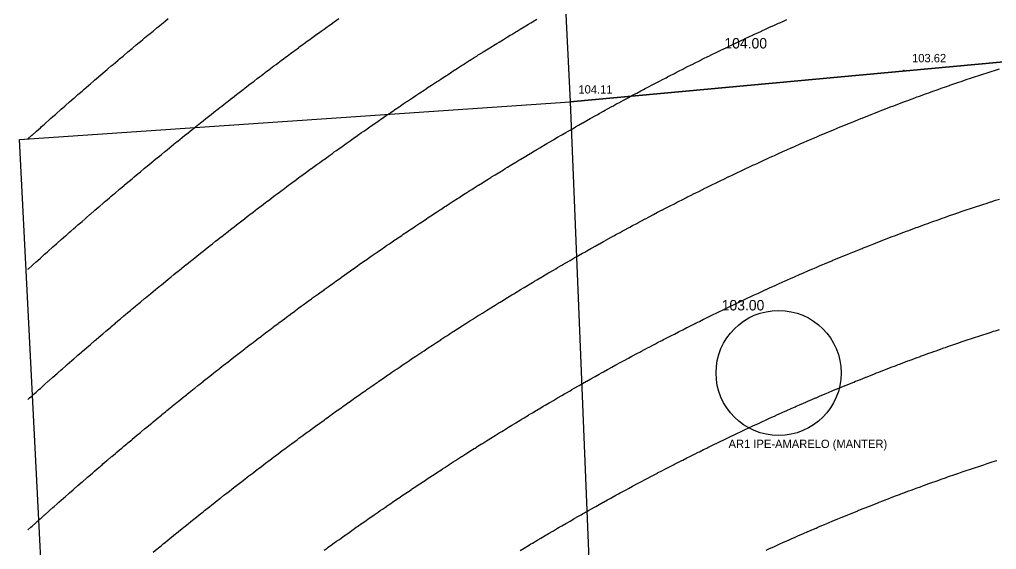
# Model space of a CAD drawing. Header units: metres. Extents: x -14.2 to 26.2, y -13.1 to 40.
# Drawn here: x -14.2 to 9.22, y 13.77 to 26.48 of the extents above; entities that cross this region are included whole.
import ezdxf

# ---------------------------------------------------------------- set-up
doc = ezdxf.new("R2010")
doc.units = ezdxf.units.M
for name, color, linetype in [('ARVORES', 94, 'Continuous'), ('CONFRONTANTES', 8, 'Continuous'), ('COTAS_TERRENO', 2, 'Continuous'), ('CURVAS_050', 62, 'Continuous'), ('CURVAS_1M', 3, 'Continuous'), ('LOTE', 1, 'Continuous')]:
    doc.layers.add(name, color=color, linetype=linetype)

msp = doc.modelspace()

# ---------------------------------------------------------------- linework, layer by layer
at = {"layer": 'ARVORES'}
msp.add_circle((4, 18), 1.5, dxfattribs=at)
at = {"layer": 'CONFRONTANTES'}
for points in [[(-1, 24.5), (15.2, 26), (15.6, 38), (-1.6, 36.6)], [(-1, 24.5), (0, 0), (-13, 0), (-14.2, 23.6)]]:
    msp.add_lwpolyline(points, close=True, dxfattribs=at)
at = {"layer": 'COTAS_TERRENO'}
for p in [(7, 25.25, 103.62), (-1, 24.5, 104.108)]:
    msp.add_point(p, dxfattribs=at)
at = {"layer": 'CURVAS_050'}
for points, elevation in [([(-14, 23.612), (-13.903, 23.7), (-13.9, 23.702), (-13.8, 23.792), (-13.791, 23.8), (-13.7, 23.881), (-13.679, 23.9), (-13.6, 23.97), (-13.567, 24), (-13.5, 24.059), (-13.454, 24.1), (-13.4, 24.148), (-13.341, 24.2), (-13.3, 24.236), (-13.228, 24.3), (-13.2, 24.324), (-13.114, 24.4), (-13.1, 24.412), (-13, 24.5), (-13, 24.5), (-12.9, 24.587), (-12.886, 24.6), (-12.8, 24.674), (-12.771, 24.7), (-12.7, 24.761), (-12.655, 24.8), (-12.6, 24.848), (-12.54, 24.9), (-12.5, 24.934), (-12.424, 25), (-12.4, 25.021), (-12.307, 25.1), (-12.3, 25.106), (-12.2, 25.192), (-12.191, 25.2), (-12.1, 25.277), (-12.073, 25.3), (-12, 25.363), (-11.956, 25.4), (-11.9, 25.447), (-11.838, 25.5), (-11.8, 25.532), (-11.719, 25.6), (-11.7, 25.616), (-11.601, 25.7), (-11.6, 25.701), (-11.5, 25.784), (-11.481, 25.8), (-11.4, 25.868), (-11.362, 25.9), (-11.3, 25.951), (-11.242, 26), (-11.2, 26.035), (-11.121, 26.1), (-11.1, 26.117), (-11, 26.2), (-11, 26.2), (-10.9, 26.282), (-10.879, 26.3), (-10.8, 26.365), (-10.757, 26.4), (-10.7, 26.446), (-10.634, 26.5)], 105.5), ([(-14, 17.362), (-13.958, 17.4), (-13.9, 17.452), (-13.847, 17.5), (-13.8, 17.542), (-13.735, 17.6), (-13.7, 17.631), (-13.623, 17.7), (-13.6, 17.721), (-13.511, 17.8), (-13.5, 17.809), (-13.4, 17.898), (-13.398, 17.9), (-13.3, 17.986), (-13.285, 18), (-13.2, 18.074), (-13.171, 18.1), (-13.1, 18.162), (-13.057, 18.2), (-13, 18.25), (-12.943, 18.3), (-12.9, 18.337), (-12.828, 18.4), (-12.8, 18.424), (-12.713, 18.5), (-12.7, 18.511), (-12.6, 18.598), (-12.598, 18.6), (-12.5, 18.684), (-12.482, 18.7), (-12.4, 18.771), (-12.366, 18.8), (-12.3, 18.856), (-12.249, 18.9), (-12.2, 18.942), (-12.132, 19), (-12.1, 19.027), (-12.015, 19.1), (-12, 19.113), (-11.9, 19.197), (-11.897, 19.2), (-11.8, 19.282), (-11.779, 19.3), (-11.7, 19.366), (-11.66, 19.4), (-11.6, 19.451), (-11.541, 19.5), (-11.5, 19.534), (-11.422, 19.6), (-11.4, 19.618), (-11.302, 19.7), (-11.3, 19.701), (-11.2, 19.784), (-11.181, 19.8), (-11.1, 19.867), (-11.061, 19.9), (-11, 19.95), (-10.939, 20), (-10.9, 20.032), (-10.818, 20.1), (-10.8, 20.115), (-10.7, 20.196), (-10.696, 20.2), (-10.6, 20.278), (-10.573, 20.3), (-10.5, 20.359), (-10.45, 20.4), (-10.4, 20.441), (-10.326, 20.5), (-10.3, 20.521), (-10.202, 20.6), (-10.2, 20.602), (-10.1, 20.682), (-10.078, 20.7), (-10, 20.763), (-9.953, 20.8), (-9.9, 20.842), (-9.828, 20.9), (-9.8, 20.922), (-9.702, 21), (-9.7, 21.001), (-9.6, 21.081), (-9.575, 21.1), (-9.5, 21.159), (-9.448, 21.2), (-9.4, 21.238), (-9.321, 21.3), (-9.3, 21.316), (-9.2, 21.394), (-9.193, 21.4), (-9.1, 21.472), (-9.064, 21.5), (-9, 21.55), (-8.935, 21.6), (-8.9, 21.627), (-8.806, 21.7), (-8.8, 21.705), (-8.7, 21.781), (-8.676, 21.8), (-8.6, 21.858), (-8.545, 21.9), (-8.5, 21.934), (-8.414, 22), (-8.4, 22.01), (-8.3, 22.086), (-8.282, 22.1), (-8.2, 22.162), (-8.15, 22.2), (-8.1, 22.237), (-8.017, 22.3), (-8, 22.312), (-7.9, 22.387), (-7.883, 22.4), (-7.8, 22.462), (-7.749, 22.5), (-7.7, 22.536), (-7.614, 22.6), (-7.6, 22.61), (-7.5, 22.684), (-7.479, 22.7), (-7.4, 22.758), (-7.343, 22.8), (-7.3, 22.831), (-7.206, 22.9), (-7.2, 22.905), (-7.1, 22.977), (-7.069, 23), (-7, 23.05), (-6.931, 23.1), (-6.9, 23.122), (-6.8, 23.194), (-6.792, 23.2), (-6.7, 23.266), (-6.653, 23.3), (-6.6, 23.338), (-6.513, 23.4), (-6.5, 23.409), (-6.4, 23.48), (-6.372, 23.5), (-6.3, 23.551), (-6.231, 23.6), (-6.2, 23.622), (-6.1, 23.692), (-6.089, 23.7), (-6, 23.763), (-5.946, 23.8), (-5.9, 23.832), (-5.803, 23.9), (-5.8, 23.902), (-5.7, 23.971), (-5.659, 24), (-5.6, 24.041), (-5.514, 24.1), (-5.5, 24.109), (-5.4, 24.178), (-5.368, 24.2), (-5.3, 24.246), (-5.221, 24.3), (-5.2, 24.314), (-5.1, 24.382), (-5.074, 24.4), (-5, 24.45), (-4.926, 24.5), (-4.9, 24.517), (-4.8, 24.584), (-4.777, 24.6), (-4.7, 24.651), (-4.627, 24.7), (-4.6, 24.718), (-4.5, 24.784), (-4.476, 24.8), (-4.4, 24.851), (-4.325, 24.9), (-4.3, 24.916), (-4.2, 24.982), (-4.172, 25), (-4.1, 25.047), (-4.019, 25.1), (-4, 25.112), (-3.9, 25.177), (-3.865, 25.2), (-3.8, 25.242), (-3.71, 25.3), (-3.7, 25.306), (-3.6, 25.371), (-3.554, 25.4), (-3.5, 25.434), (-3.4, 25.498), (-3.397, 25.5), (-3.3, 25.561), (-3.239, 25.6), (-3.2, 25.625), (-3.1, 25.687), (-3.08, 25.7), (-3, 25.75), (-2.92, 25.8), (-2.9, 25.812), (-2.8, 25.874), (-2.759, 25.9), (-2.7, 25.936), (-2.6, 25.998), (-2.597, 26), (-2.5, 26.059), (-2.434, 26.1), (-2.4, 26.12), (-2.3, 26.181), (-2.269, 26.2), (-2.2, 26.242), (-2.104, 26.3), (-2.1, 26.302), (-2, 26.362), (-1.937, 26.4), (-1.9, 26.422), (-1.8, 26.482)], 104.5), ([(-11, 13.7), (-10.9, 13.782), (-10.879, 13.8), (-10.8, 13.865), (-10.757, 13.9), (-10.7, 13.946), (-10.634, 14), (-10.6, 14.028), (-10.512, 14.1), (-10.5, 14.109), (-10.4, 14.191), (-10.388, 14.2), (-10.3, 14.271), (-10.264, 14.3), (-10.2, 14.352), (-10.14, 14.4), (-10.1, 14.432), (-10.016, 14.5), (-10, 14.513), (-9.9, 14.592), (-9.89, 14.6), (-9.8, 14.672), (-9.765, 14.7), (-9.7, 14.751), (-9.639, 14.8), (-9.6, 14.831), (-9.512, 14.9), (-9.5, 14.909), (-9.4, 14.988), (-9.385, 15), (-9.3, 15.066), (-9.257, 15.1), (-9.2, 15.144), (-9.129, 15.2), (-9.1, 15.222), (-9, 15.3), (-9, 15.3), (-8.9, 15.377), (-8.871, 15.4), (-8.8, 15.454), (-8.741, 15.5), (-8.7, 15.531), (-8.61, 15.6), (-8.6, 15.608), (-8.5, 15.684), (-8.479, 15.7), (-8.4, 15.76), (-8.348, 15.8), (-8.3, 15.836), (-8.216, 15.9), (-8.2, 15.912), (-8.1, 15.987), (-8.083, 16), (-8, 16.062), (-7.95, 16.1), (-7.9, 16.137), (-7.816, 16.2), (-7.8, 16.212), (-7.7, 16.286), (-7.682, 16.3), (-7.6, 16.36), (-7.547, 16.4), (-7.5, 16.434), (-7.411, 16.5), (-7.4, 16.508), (-7.3, 16.581), (-7.275, 16.6), (-7.2, 16.655), (-7.138, 16.7), (-7.1, 16.727), (-7, 16.8), (-7, 16.8), (-6.9, 16.872), (-6.862, 16.9), (-6.8, 16.944), (-6.723, 17), (-6.7, 17.016), (-6.6, 17.088), (-6.583, 17.1), (-6.5, 17.159), (-6.443, 17.2), (-6.4, 17.23), (-6.302, 17.3), (-6.3, 17.301), (-6.2, 17.372), (-6.16, 17.4), (-6.1, 17.442), (-6.018, 17.5), (-6, 17.513), (-5.9, 17.582), (-5.875, 17.6), (-5.8, 17.652), (-5.731, 17.7), (-5.7, 17.721), (-5.6, 17.791), (-5.586, 17.8), (-5.5, 17.859), (-5.441, 17.9), (-5.4, 17.928), (-5.3, 17.996), (-5.295, 18), (-5.2, 18.065), (-5.148, 18.1), (-5.1, 18.132), (-5, 18.2), (-5, 18.2), (-4.9, 18.267), (-4.851, 18.3), (-4.8, 18.335), (-4.702, 18.4), (-4.7, 18.401), (-4.6, 18.468), (-4.552, 18.5), (-4.5, 18.534), (-4.401, 18.6), (-4.4, 18.601), (-4.3, 18.666), (-4.249, 18.7), (-4.2, 18.732), (-4.1, 18.797), (-4.096, 18.8), (-4, 18.863), (-3.942, 18.9), (-3.9, 18.927), (-3.8, 18.992), (-3.788, 19), (-3.7, 19.056), (-3.632, 19.1), (-3.6, 19.121), (-3.5, 19.184), (-3.475, 19.2), (-3.4, 19.248), (-3.318, 19.3), (-3.3, 19.311), (-3.2, 19.375), (-3.159, 19.4), (-3.1, 19.437), (-3, 19.5), (-3, 19.5), (-2.9, 19.562), (-2.839, 19.6), (-2.8, 19.624), (-2.7, 19.686), (-2.678, 19.7), (-2.6, 19.748), (-2.515, 19.8), (-2.5, 19.809), (-2.4, 19.87), (-2.352, 19.9), (-2.3, 19.931), (-2.2, 19.992), (-2.187, 20), (-2.1, 20.052), (-2.021, 20.1), (-2, 20.112), (-1.9, 20.172), (-1.854, 20.2), (-1.8, 20.232), (-1.7, 20.291), (-1.685, 20.3), (-1.6, 20.35), (-1.516, 20.4), (-1.5, 20.409), (-1.4, 20.468), (-1.345, 20.5), (-1.3, 20.526), (-1.2, 20.584), (-1.173, 20.6), (-1.1, 20.642), (-1, 20.7), (-1, 20.7), (-0.9, 20.757), (-0.825, 20.8), (-0.8, 20.814), (-0.7, 20.871), (-0.649, 20.9), (-0.6, 20.928), (-0.5, 20.984), (-0.472, 21), (-0.4, 21.04), (-0.3, 21.096), (-0.293, 21.1), (-0.2, 21.152), (-0.113, 21.2), (-0.1, 21.207), (0, 21.263), (0.068, 21.3), (0.1, 21.317), (0.2, 21.372), (0.251, 21.4), (0.3, 21.426), (0.4, 21.481), (0.436, 21.5), (0.5, 21.534), (0.6, 21.588), (0.622, 21.6), (0.7, 21.641), (0.8, 21.695), (0.81, 21.7), (0.9, 21.747), (1, 21.8), (1, 21.8), (1.1, 21.852), (1.191, 21.9), (1.2, 21.905), (1.3, 21.956), (1.385, 22), (1.4, 22.008), (1.5, 22.059), (1.579, 22.1), (1.6, 22.111), (1.7, 22.161), (1.776, 22.2), (1.8, 22.212), (1.9, 22.262), (1.975, 22.3), (2, 22.312), (2.1, 22.362), (2.176, 22.4), (2.2, 22.412), (2.3, 22.461), (2.379, 22.5), (2.4, 22.511), (2.5, 22.559), (2.584, 22.6), (2.6, 22.608), (2.7, 22.656), (2.791, 22.7), (2.8, 22.705), (2.9, 22.752), (3, 22.8), (3, 22.8), (3.1, 22.847), (3.2, 22.894), (3.212, 22.9), (3.3, 22.941), (3.4, 22.988), (3.426, 23), (3.5, 23.034), (3.6, 23.08), (3.643, 23.1), (3.7, 23.126), (3.8, 23.172), (3.862, 23.2), (3.9, 23.217), (4, 23.262), (4.084, 23.3), (4.1, 23.307), (4.2, 23.352), (4.3, 23.396), (4.308, 23.4), (4.4, 23.44), (4.5, 23.484), (4.536, 23.5), (4.6, 23.528), (4.7, 23.571), (4.766, 23.6), (4.8, 23.614), (4.9, 23.657), (5, 23.7), (5, 23.7), (5.1, 23.742), (5.2, 23.784), (5.237, 23.8), (5.3, 23.826), (5.4, 23.868), (5.477, 23.9), (5.5, 23.909), (5.6, 23.951), (5.7, 23.991), (5.721, 24), (5.8, 24.032), (5.9, 24.072), (5.969, 24.1), (6, 24.113), (6.1, 24.152), (6.2, 24.192), (6.22, 24.2), (6.3, 24.231), (6.4, 24.27), (6.476, 24.3), (6.5, 24.309), (6.6, 24.348), (6.7, 24.386), (6.736, 24.4), (6.8, 24.425), (6.9, 24.462), (7, 24.5), (7, 24.5), (7.1, 24.537), (7.2, 24.575), (7.269, 24.6), (7.3, 24.611), (7.4, 24.648), (7.5, 24.684), (7.543, 24.7), (7.6, 24.721), (7.7, 24.756), (7.8, 24.792), (7.823, 24.8), (7.9, 24.827), (8, 24.863), (8.1, 24.897), (8.108, 24.9), (8.2, 24.932), (8.3, 24.966), (8.399, 25), (8.4, 25.001), (8.5, 25.034), (8.6, 25.068), (8.696, 25.1), (8.7, 25.101), (8.8, 25.135), (8.9, 25.167), (9, 25.2), (9, 25.2), (9.1, 25.232), (9.2, 25.265), (9.3, 25.296)], 103.5), ([(-2.2, 13.742), (-2.104, 13.8), (-2.1, 13.802), (-2, 13.862), (-1.937, 13.9), (-1.9, 13.922), (-1.8, 13.982), (-1.77, 14), (-1.7, 14.041), (-1.601, 14.1), (-1.6, 14.1), (-1.5, 14.159), (-1.431, 14.2), (-1.4, 14.218), (-1.3, 14.276), (-1.259, 14.3), (-1.2, 14.335), (-1.1, 14.392), (-1.087, 14.4), (-1, 14.45), (-0.913, 14.5), (-0.9, 14.507), (-0.8, 14.565), (-0.738, 14.6), (-0.7, 14.621), (-0.6, 14.678), (-0.561, 14.7), (-0.5, 14.734), (-0.4, 14.791), (-0.383, 14.8), (-0.3, 14.846), (-0.204, 14.9), (-0.2, 14.902), (-0.1, 14.957), (-0.023, 15), (0, 15.012), (0.1, 15.067), (0.16, 15.1), (0.2, 15.122), (0.3, 15.176), (0.344, 15.2), (0.4, 15.231), (0.5, 15.284), (0.529, 15.3), (0.6, 15.338), (0.7, 15.391), (0.716, 15.4), (0.8, 15.444), (0.9, 15.497), (0.905, 15.5), (1, 15.55), (1.095, 15.6), (1.1, 15.602), (1.2, 15.655), (1.288, 15.7), (1.3, 15.706), (1.4, 15.758), (1.482, 15.8), (1.5, 15.809), (1.6, 15.861), (1.678, 15.9), (1.7, 15.911), (1.8, 15.962), (1.875, 16), (1.9, 16.012), (2, 16.062), (2.075, 16.1), (2.1, 16.112), (2.2, 16.162), (2.277, 16.2), (2.3, 16.211), (2.4, 16.261), (2.481, 16.3), (2.5, 16.309), (2.6, 16.358), (2.687, 16.4), (2.7, 16.406), (2.8, 16.455), (2.895, 16.5), (2.9, 16.502), (3, 16.55), (3.1, 16.597), (3.106, 16.6), (3.2, 16.644), (3.3, 16.691), (3.318, 16.7), (3.4, 16.738), (3.5, 16.784), (3.534, 16.8), (3.6, 16.83), (3.7, 16.876), (3.752, 16.9), (3.8, 16.922), (3.9, 16.967), (3.972, 17), (4, 17.012), (4.1, 17.057), (4.196, 17.1), (4.2, 17.102), (4.3, 17.146), (4.4, 17.191), (4.422, 17.2), (4.5, 17.234), (4.6, 17.278), (4.651, 17.3), (4.7, 17.321), (4.8, 17.364), (4.883, 17.4), (4.9, 17.407), (5, 17.45), (5.1, 17.492), (5.118, 17.5), (5.2, 17.535), (5.3, 17.576), (5.357, 17.6), (5.4, 17.618), (5.5, 17.659), (5.599, 17.7), (5.6, 17.701), (5.7, 17.741), (5.8, 17.782), (5.845, 17.8), (5.9, 17.822), (6, 17.863), (6.094, 17.9), (6.1, 17.902), (6.2, 17.942), (6.3, 17.981), (6.348, 18), (6.4, 18.021), (6.5, 18.059), (6.6, 18.098), (6.605, 18.1), (6.7, 18.136), (6.8, 18.174), (6.867, 18.2), (6.9, 18.212), (7, 18.25), (7.1, 18.287), (7.134, 18.3), (7.2, 18.325), (7.3, 18.361), (7.4, 18.398), (7.405, 18.4), (7.5, 18.434), (7.6, 18.471), (7.682, 18.5), (7.7, 18.506), (7.8, 18.542), (7.9, 18.577), (7.964, 18.6), (8, 18.613), (8.1, 18.647), (8.2, 18.682), (8.252, 18.7), (8.3, 18.716), (8.4, 18.751), (8.5, 18.784), (8.546, 18.8), (8.6, 18.818), (8.7, 18.851), (8.8, 18.885), (8.847, 18.9), (8.9, 18.917), (9, 18.95), (9.1, 18.982), (9.155, 19), (9.2, 19.014), (9.3, 19.046)], 102.5)]:
    msp.add_lwpolyline(points, dxfattribs=dict(at, elevation=elevation))
at = {"layer": 'CURVAS_1M'}
for points, elevation in [([(-14, 20.487), (-13.986, 20.5), (-13.9, 20.577), (-13.875, 20.6), (-13.8, 20.667), (-13.763, 20.7), (-13.7, 20.756), (-13.651, 20.8), (-13.6, 20.845), (-13.539, 20.9), (-13.5, 20.934), (-13.426, 21), (-13.4, 21.023), (-13.313, 21.1), (-13.3, 21.111), (-13.2, 21.2), (-13.199, 21.2), (-13.1, 21.287), (-13.086, 21.3), (-13, 21.375), (-12.971, 21.4), (-12.9, 21.462), (-12.857, 21.5), (-12.8, 21.549), (-12.742, 21.6), (-12.7, 21.636), (-12.627, 21.7), (-12.6, 21.723), (-12.511, 21.8), (-12.5, 21.809), (-12.4, 21.895), (-12.395, 21.9), (-12.3, 21.981), (-12.278, 22), (-12.2, 22.067), (-12.161, 22.1), (-12.1, 22.152), (-12.044, 22.2), (-12, 22.238), (-11.926, 22.3), (-11.9, 22.322), (-11.808, 22.4), (-11.8, 22.407), (-11.7, 22.491), (-11.69, 22.5), (-11.6, 22.576), (-11.571, 22.6), (-11.5, 22.659), (-11.451, 22.7), (-11.4, 22.743), (-11.332, 22.8), (-11.3, 22.826), (-11.211, 22.9), (-11.2, 22.909), (-11.1, 22.992), (-11.091, 23), (-11, 23.075), (-10.97, 23.1), (-10.9, 23.157), (-10.848, 23.2), (-10.8, 23.24), (-10.726, 23.3), (-10.7, 23.321), (-10.604, 23.4), (-10.6, 23.403), (-10.5, 23.484), (-10.481, 23.5), (-10.4, 23.566), (-10.357, 23.6), (-10.3, 23.646), (-10.233, 23.7), (-10.2, 23.727), (-10.109, 23.8), (-10.1, 23.807), (-10, 23.888), (-9.984, 23.9), (-9.9, 23.967), (-9.859, 24), (-9.8, 24.047), (-9.733, 24.1), (-9.7, 24.126), (-9.607, 24.2), (-9.6, 24.206), (-9.5, 24.284), (-9.48, 24.3), (-9.4, 24.363), (-9.353, 24.4), (-9.3, 24.441), (-9.225, 24.5), (-9.2, 24.519), (-9.1, 24.597), (-9.097, 24.6), (-9, 24.675), (-8.968, 24.7), (-8.9, 24.752), (-8.838, 24.8), (-8.8, 24.829), (-8.708, 24.9), (-8.7, 24.906), (-8.6, 24.983), (-8.578, 25), (-8.5, 25.059), (-8.447, 25.1), (-8.4, 25.135), (-8.315, 25.2), (-8.3, 25.211), (-8.2, 25.287), (-8.183, 25.3), (-8.1, 25.362), (-8.05, 25.4), (-8, 25.437), (-7.917, 25.5), (-7.9, 25.512), (-7.8, 25.587), (-7.783, 25.6), (-7.7, 25.661), (-7.648, 25.7), (-7.6, 25.735), (-7.513, 25.8), (-7.5, 25.809), (-7.4, 25.883), (-7.377, 25.9), (-7.3, 25.956), (-7.24, 26), (-7.2, 26.03), (-7.103, 26.1), (-7.1, 26.102), (-7, 26.175), (-6.965, 26.2), (-6.9, 26.247), (-6.827, 26.3), (-6.8, 26.319), (-6.7, 26.391), (-6.688, 26.4), (-6.6, 26.463), (-6.548, 26.5)], 105), ([(-14, 14.237), (-13.93, 14.3), (-13.9, 14.327), (-13.819, 14.4), (-13.8, 14.417), (-13.707, 14.5), (-13.7, 14.506), (-13.6, 14.595), (-13.595, 14.6), (-13.5, 14.684), (-13.482, 14.7), (-13.4, 14.773), (-13.369, 14.8), (-13.3, 14.861), (-13.256, 14.9), (-13.2, 14.949), (-13.143, 15), (-13.1, 15.037), (-13.029, 15.1), (-13, 15.125), (-12.914, 15.2), (-12.9, 15.212), (-12.8, 15.3), (-12.799, 15.3), (-12.7, 15.386), (-12.684, 15.4), (-12.6, 15.473), (-12.569, 15.5), (-12.5, 15.559), (-12.453, 15.6), (-12.4, 15.646), (-12.337, 15.7), (-12.3, 15.731), (-12.22, 15.8), (-12.2, 15.817), (-12.103, 15.9), (-12.1, 15.902), (-12, 15.988), (-11.985, 16), (-11.9, 16.072), (-11.867, 16.1), (-11.8, 16.157), (-11.749, 16.2), (-11.7, 16.241), (-11.63, 16.3), (-11.6, 16.326), (-11.511, 16.4), (-11.5, 16.409), (-11.4, 16.493), (-11.392, 16.5), (-11.3, 16.576), (-11.272, 16.6), (-11.2, 16.66), (-11.151, 16.7), (-11.1, 16.742), (-11.03, 16.8), (-11, 16.825), (-10.909, 16.9), (-10.9, 16.907), (-10.8, 16.99), (-10.787, 17), (-10.7, 17.071), (-10.665, 17.1), (-10.6, 17.153), (-10.542, 17.2), (-10.5, 17.234), (-10.419, 17.3), (-10.4, 17.316), (-10.3, 17.396), (-10.296, 17.4), (-10.2, 17.477), (-10.171, 17.5), (-10.1, 17.557), (-10.047, 17.6), (-10, 17.638), (-9.922, 17.7), (-9.9, 17.717), (-9.8, 17.797), (-9.796, 17.8), (-9.7, 17.876), (-9.67, 17.9), (-9.6, 17.956), (-9.544, 18), (-9.5, 18.034), (-9.417, 18.1), (-9.4, 18.113), (-9.3, 18.191), (-9.289, 18.2), (-9.2, 18.269), (-9.161, 18.3), (-9.1, 18.347), (-9.032, 18.4), (-9, 18.425), (-8.903, 18.5), (-8.9, 18.502), (-8.8, 18.579), (-8.773, 18.6), (-8.7, 18.656), (-8.643, 18.7), (-8.6, 18.733), (-8.512, 18.8), (-8.5, 18.809), (-8.4, 18.885), (-8.381, 18.9), (-8.3, 18.961), (-8.249, 19), (-8.2, 19.037), (-8.116, 19.1), (-8.1, 19.112), (-8, 19.187), (-7.983, 19.2), (-7.9, 19.262), (-7.85, 19.3), (-7.8, 19.337), (-7.715, 19.4), (-7.7, 19.411), (-7.6, 19.485), (-7.58, 19.5), (-7.5, 19.559), (-7.445, 19.6), (-7.4, 19.633), (-7.309, 19.7), (-7.3, 19.706), (-7.2, 19.779), (-7.172, 19.8), (-7.1, 19.852), (-7.034, 19.9), (-7, 19.925), (-6.9, 19.997), (-6.896, 20), (-6.8, 20.069), (-6.758, 20.1), (-6.7, 20.141), (-6.618, 20.2), (-6.6, 20.213), (-6.5, 20.284), (-6.478, 20.3), (-6.4, 20.355), (-6.337, 20.4), (-6.3, 20.426), (-6.2, 20.497), (-6.196, 20.5), (-6.1, 20.567), (-6.053, 20.6), (-6, 20.638), (-5.911, 20.7), (-5.9, 20.707), (-5.8, 20.777), (-5.767, 20.8), (-5.7, 20.846), (-5.622, 20.9), (-5.6, 20.916), (-5.5, 20.984), (-5.477, 21), (-5.4, 21.053), (-5.331, 21.1), (-5.3, 21.121), (-5.2, 21.19), (-5.185, 21.2), (-5.1, 21.257), (-5.037, 21.3), (-5, 21.325), (-4.9, 21.392), (-4.889, 21.4), (-4.8, 21.459), (-4.739, 21.5), (-4.7, 21.526), (-4.6, 21.593), (-4.589, 21.6), (-4.5, 21.659), (-4.439, 21.7), (-4.4, 21.726), (-4.3, 21.791), (-4.287, 21.8), (-4.2, 21.857), (-4.134, 21.9), (-4.1, 21.922), (-4, 21.988), (-3.981, 22), (-3.9, 22.052), (-3.826, 22.1), (-3.8, 22.117), (-3.7, 22.181), (-3.671, 22.2), (-3.6, 22.245), (-3.515, 22.3), (-3.5, 22.309), (-3.4, 22.373), (-3.357, 22.4), (-3.3, 22.436), (-3.2, 22.5), (-3.199, 22.5), (-3.1, 22.562), (-3.04, 22.6), (-3, 22.625), (-2.9, 22.687), (-2.88, 22.7), (-2.8, 22.749), (-2.718, 22.8), (-2.7, 22.811), (-2.6, 22.873), (-2.556, 22.9), (-2.5, 22.934), (-2.4, 22.995), (-2.393, 23), (-2.3, 23.056), (-2.228, 23.1), (-2.2, 23.117), (-2.1, 23.177), (-2.062, 23.2), (-2, 23.237), (-1.9, 23.297), (-1.896, 23.3), (-1.8, 23.357), (-1.728, 23.4), (-1.7, 23.416), (-1.6, 23.475), (-1.558, 23.5), (-1.5, 23.534), (-1.4, 23.593), (-1.388, 23.6), (-1.3, 23.651), (-1.216, 23.7), (-1.2, 23.709), (-1.1, 23.767), (-1.043, 23.8), (-1, 23.825), (-0.9, 23.882), (-0.869, 23.9), (-0.8, 23.94), (-0.7, 23.996), (-0.694, 24), (-0.6, 24.053), (-0.517, 24.1), (-0.5, 24.109), (-0.4, 24.165), (-0.338, 24.2), (-0.3, 24.221), (-0.2, 24.277), (-0.158, 24.3), (-0.1, 24.332), (0, 24.388), (0.023, 24.4), (0.1, 24.442), (0.2, 24.497), (0.206, 24.5), (0.3, 24.551), (0.39, 24.6), (0.4, 24.605), (0.5, 24.659), (0.576, 24.7), (0.6, 24.713), (0.7, 24.766), (0.763, 24.8), (0.8, 24.819), (0.9, 24.872), (0.952, 24.9), (1, 24.925), (1.1, 24.977), (1.143, 25), (1.2, 25.03), (1.3, 25.081), (1.336, 25.1), (1.4, 25.133), (1.5, 25.184), (1.531, 25.2), (1.6, 25.236), (1.7, 25.286), (1.727, 25.3), (1.8, 25.337), (1.9, 25.387), (1.925, 25.4), (2, 25.437), (2.1, 25.487), (2.125, 25.5), (2.2, 25.537), (2.3, 25.586), (2.328, 25.6), (2.4, 25.636), (2.5, 25.684), (2.532, 25.7), (2.6, 25.733), (2.7, 25.781), (2.739, 25.8), (2.8, 25.83), (2.9, 25.877), (2.948, 25.9), (3, 25.925), (3.1, 25.972), (3.159, 26), (3.2, 26.019), (3.3, 26.066), (3.372, 26.1), (3.4, 26.113), (3.5, 26.159), (3.588, 26.2), (3.6, 26.205), (3.7, 26.251), (3.8, 26.297), (3.807, 26.3), (3.9, 26.342), (4, 26.387), (4.028, 26.4), (4.1, 26.432), (4.2, 26.477)], 104), ([(-6.9, 13.747), (-6.827, 13.8), (-6.8, 13.819), (-6.7, 13.891), (-6.688, 13.9), (-6.6, 13.963), (-6.548, 14), (-6.5, 14.034), (-6.408, 14.1), (-6.4, 14.105), (-6.3, 14.176), (-6.267, 14.2), (-6.2, 14.247), (-6.125, 14.3), (-6.1, 14.317), (-6, 14.388), (-5.982, 14.4), (-5.9, 14.457), (-5.839, 14.5), (-5.8, 14.527), (-5.7, 14.596), (-5.695, 14.6), (-5.6, 14.665), (-5.55, 14.7), (-5.5, 14.734), (-5.404, 14.8), (-5.4, 14.803), (-5.3, 14.871), (-5.258, 14.9), (-5.2, 14.94), (-5.111, 15), (-5.1, 15.007), (-5, 15.075), (-4.963, 15.1), (-4.9, 15.142), (-4.814, 15.2), (-4.8, 15.21), (-4.7, 15.276), (-4.665, 15.3), (-4.6, 15.343), (-4.514, 15.4), (-4.5, 15.409), (-4.4, 15.476), (-4.363, 15.5), (-4.3, 15.541), (-4.211, 15.6), (-4.2, 15.607), (-4.1, 15.672), (-4.058, 15.7), (-4, 15.737), (-3.904, 15.8), (-3.9, 15.802), (-3.8, 15.867), (-3.749, 15.9), (-3.7, 15.931), (-3.6, 15.995), (-3.593, 16), (-3.5, 16.059), (-3.436, 16.1), (-3.4, 16.123), (-3.3, 16.186), (-3.278, 16.2), (-3.2, 16.25), (-3.12, 16.3), (-3.1, 16.312), (-3, 16.375), (-2.96, 16.4), (-2.9, 16.437), (-2.8, 16.499), (-2.799, 16.5), (-2.7, 16.561), (-2.637, 16.6), (-2.6, 16.623), (-2.5, 16.684), (-2.474, 16.7), (-2.4, 16.745), (-2.31, 16.8), (-2.3, 16.806), (-2.2, 16.867), (-2.145, 16.9), (-2.1, 16.927), (-2, 16.987), (-1.979, 17), (-1.9, 17.047), (-1.812, 17.1), (-1.8, 17.107), (-1.7, 17.166), (-1.643, 17.2), (-1.6, 17.226), (-1.5, 17.284), (-1.473, 17.3), (-1.4, 17.343), (-1.302, 17.4), (-1.3, 17.401), (-1.2, 17.46), (-1.13, 17.5), (-1.1, 17.517), (-1, 17.575), (-0.956, 17.6), (-0.9, 17.632), (-0.8, 17.69), (-0.782, 17.7), (-0.7, 17.746), (-0.605, 17.8), (-0.6, 17.803), (-0.5, 17.859), (-0.428, 17.9), (-0.4, 17.915), (-0.3, 17.971), (-0.249, 18), (-0.2, 18.027), (-0.1, 18.082), (-0.068, 18.1), (0, 18.137), (0.1, 18.192), (0.114, 18.2), (0.2, 18.247), (0.297, 18.3), (0.3, 18.301), (0.4, 18.356), (0.483, 18.4), (0.5, 18.409), (0.6, 18.463), (0.669, 18.5), (0.7, 18.516), (0.8, 18.57), (0.858, 18.6), (0.9, 18.622), (1, 18.675), (1.048, 18.7), (1.1, 18.727), (1.2, 18.78), (1.24, 18.8), (1.3, 18.831), (1.4, 18.883), (1.433, 18.9), (1.5, 18.934), (1.6, 18.986), (1.629, 19), (1.7, 19.036), (1.8, 19.087), (1.826, 19.1), (1.9, 19.137), (2, 19.187), (2.025, 19.2), (2.1, 19.237), (2.2, 19.287), (2.226, 19.3), (2.3, 19.336), (2.4, 19.386), (2.43, 19.4), (2.5, 19.434), (2.6, 19.483), (2.635, 19.5), (2.7, 19.531), (2.8, 19.58), (2.843, 19.6), (2.9, 19.627), (3, 19.675), (3.053, 19.7), (3.1, 19.722), (3.2, 19.769), (3.265, 19.8), (3.3, 19.816), (3.4, 19.863), (3.48, 19.9), (3.5, 19.909), (3.6, 19.955), (3.697, 20), (3.7, 20.001), (3.8, 20.047), (3.9, 20.092), (3.917, 20.1), (4, 20.137), (4.1, 20.182), (4.139, 20.2), (4.2, 20.227), (4.3, 20.271), (4.365, 20.3), (4.4, 20.315), (4.5, 20.359), (4.593, 20.4), (4.6, 20.403), (4.7, 20.446), (4.8, 20.489), (4.824, 20.5), (4.9, 20.532), (5, 20.575), (5.059, 20.6), (5.1, 20.617), (5.2, 20.66), (5.297, 20.7), (5.3, 20.701), (5.4, 20.743), (5.5, 20.784), (5.538, 20.8), (5.6, 20.826), (5.7, 20.866), (5.783, 20.9), (5.8, 20.907), (5.9, 20.947), (6, 20.988), (6.031, 21), (6.1, 21.027), (6.2, 21.067), (6.284, 21.1), (6.3, 21.106), (6.4, 21.145), (6.5, 21.184), (6.54, 21.2), (6.6, 21.223), (6.7, 21.261), (6.8, 21.3), (6.801, 21.3), (6.9, 21.337), (7, 21.375), (7.067, 21.4), (7.1, 21.412), (7.2, 21.45), (7.3, 21.486), (7.337, 21.5), (7.4, 21.523), (7.5, 21.559), (7.6, 21.595), (7.613, 21.6), (7.7, 21.631), (7.8, 21.667), (7.893, 21.7), (7.9, 21.702), (8, 21.738), (8.1, 21.772), (8.18, 21.8), (8.2, 21.807), (8.3, 21.841), (8.4, 21.876), (8.472, 21.9), (8.5, 21.909), (8.6, 21.943), (8.7, 21.976), (8.771, 22), (8.8, 22.01), (8.9, 22.042), (9, 22.075), (9.077, 22.1), (9.1, 22.107), (9.2, 22.14), (9.3, 22.171)], 103), ([(3.7, 13.751), (3.8, 13.797), (3.807, 13.8), (3.9, 13.842), (4, 13.887), (4.028, 13.9), (4.1, 13.932), (4.2, 13.977), (4.252, 14), (4.3, 14.021), (4.4, 14.065), (4.479, 14.1), (4.5, 14.109), (4.6, 14.153), (4.7, 14.196), (4.708, 14.2), (4.8, 14.239), (4.9, 14.282), (4.941, 14.3), (5, 14.325), (5.1, 14.367), (5.177, 14.4), (5.2, 14.41), (5.3, 14.451), (5.4, 14.493), (5.417, 14.5), (5.5, 14.534), (5.6, 14.576), (5.66, 14.6), (5.7, 14.616), (5.8, 14.657), (5.9, 14.697), (5.907, 14.7), (6, 14.738), (6.1, 14.777), (6.157, 14.8), (6.2, 14.817), (6.3, 14.856), (6.4, 14.895), (6.412, 14.9), (6.5, 14.934), (6.6, 14.973), (6.67, 15), (6.7, 15.011), (6.8, 15.05), (6.9, 15.087), (6.934, 15.1), (7, 15.125), (7.1, 15.162), (7.2, 15.2), (7.201, 15.2), (7.3, 15.236), (7.4, 15.273), (7.474, 15.3), (7.5, 15.309), (7.6, 15.346), (7.7, 15.381), (7.752, 15.4), (7.8, 15.417), (7.9, 15.452), (8, 15.488), (8.036, 15.5), (8.1, 15.522), (8.2, 15.557), (8.3, 15.591), (8.325, 15.6), (8.4, 15.626), (8.5, 15.659), (8.6, 15.693), (8.621, 15.7), (8.7, 15.726), (8.8, 15.76), (8.9, 15.792), (8.923, 15.8), (9, 15.825), (9.1, 15.857), (9.2, 15.89), (9.233, 15.9)], 102)]:
    msp.add_lwpolyline(points, dxfattribs=dict(at, elevation=elevation))
at = {"layer": 'LOTE'}
msp.add_lwpolyline([(0, 0), (12, 0), (14.5, 2.5), (15.2, 26), (-1, 24.5)], close=True, dxfattribs=at)

# ---------------------------------------------------------------- texts
at = {"layer": 'ARVORES'}
msp.add_text('AR1 IPE-AMARELO (MANTER)', height=0.2, dxfattribs=at).set_placement((2.8, 16.2))
at = {"layer": 'COTAS_TERRENO'}
for s, p in [('103.62', (7.2, 25.45)), ('104.11', (-0.8, 24.7))]:
    msp.add_text(s, height=0.2, dxfattribs=at).set_placement(p)
at = {"layer": 'CURVAS_1M'}
for s, p in [('104.00', (2.7, 25.781)), ('103.00', (2.635, 19.5))]:
    msp.add_text(s, height=0.25, dxfattribs=at).set_placement(p)

doc.saveas('drawing.dxf')
